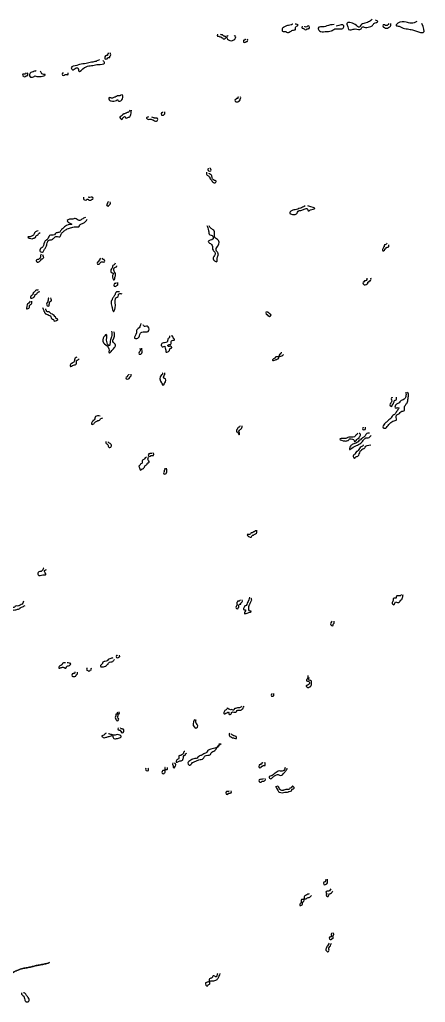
# Model space of a CAD drawing. Header units: metres. Extents: x 0 to 100, y 0 to 141.
# Drawn here: x 77.2 to 100.1, y 85.2 to 140.6 of the extents above; entities that cross this region are included whole.
import ezdxf

# ---------------------------------------------------------------- set-up
doc = ezdxf.new("R2010")
doc.units = ezdxf.units.M

msp = doc.modelspace()

# ---------------------------------------------------------------- linework, layer by layer
for points in [[(92.625, 140.3), (92.575, 140.275), (92.525, 140.25), (92.375, 140.225), (92.275, 140.2), (92.125, 140.125), (92.075, 140.1), (92.025, 139.95), (92.05, 139.9), (92.225, 139.875), (92.325, 139.825), (92.425, 139.85), (92.625, 139.95), (92.725, 139.975), (92.775, 140), (92.8, 140.15), (92.925, 140.25), (92.875, 140.275), (92.75, 140.3)], [(93.15, 140.175), (93.15, 140.075), (93.2, 140.075), (93.25, 140.025), (93.275, 140.025), (93.3, 140), (93.4, 140), (93.425, 140.025), (93.475, 140.025), (93.5, 140.05), (93.55, 140.05), (93.55, 140.175), (93.45, 140.175), (93.425, 140.15), (93.325, 140.15), (93.3, 140.175)], [(94.95, 140.275), (94.55, 140.2), (94.4, 140.15), (94.05, 140.075), (94.125, 139.925), (94.45, 139.875), (94.8, 139.925), (94.9, 139.975), (95, 140.025), (95.3, 140.025), (95.475, 140.075), (95.5, 140.2), (95.075, 140.175)], [(97.1, 140.55), (96.9, 140.425), (96.625, 140.325), (96.5, 140.275), (96.375, 140.125), (96.15, 140.275), (95.675, 140.325), (95.725, 140.15), (95.775, 140), (95.925, 139.975), (96.15, 140.025), (96.475, 140.025), (96.575, 140.15), (96.65, 140.125), (96.95, 140.15), (97.1, 140.2), (97.2, 140.325), (97.425, 140.45), (97.3, 140.525)], [(98.05, 140.325), (97.95, 140.225), (97.85, 140.225), (97.825, 140.25), (97.725, 140.25), (97.725, 140.15), (97.75, 140.125), (97.775, 140.125), (97.8, 140.1), (98.025, 140.1), (98.15, 140.225), (98.15, 140.325)], [(99.625, 140.45), (99.475, 140.375), (99.3, 140.35), (99.025, 140.4), (98.55, 140.35), (98.45, 140.225), (98.625, 140.175), (98.775, 140.1), (99.1, 140.025), (99.375, 139.975), (99.6, 139.9), (99.825, 139.825), (99.975, 139.825), (99.9, 140.325)], [(88.375, 139.725), (88.375, 139.625), (88.45, 139.625), (88.5, 139.575), (88.575, 139.575), (88.625, 139.525), (88.65, 139.525), (88.7, 139.475), (88.8, 139.475), (88.825, 139.5), (88.825, 139.6), (88.775, 139.6), (88.75, 139.625), (88.725, 139.625), (88.65, 139.7), (88.575, 139.7), (88.55, 139.725)], [(88.975, 139.65), (88.95, 139.625), (88.9, 139.625), (88.9, 139.525), (89.4, 139.525), (89.4, 139.625), (89.35, 139.625), (89.325, 139.65)], [(89.975, 139.45), (89.95, 139.425), (89.925, 139.425), (89.9, 139.4), (89.875, 139.4), (89.85, 139.375), (89.85, 139.275), (89.95, 139.275), (89.975, 139.3), (90, 139.3), (90.025, 139.325), (90.05, 139.325), (90.075, 139.35), (90.075, 139.45)], [(82.2, 138.675), (82.2, 138.625), (82.175, 138.6), (82.175, 138.55), (82.15, 138.525), (82.1, 138.525), (82.025, 138.45), (82.025, 138.35), (82.15, 138.35), (82.225, 138.425), (82.3, 138.425), (82.3, 138.475), (82.325, 138.5), (82.325, 138.675)], [(81.725, 138.3), (81.525, 138.2), (81.275, 138.15), (80.975, 138.075), (80.6, 138.025), (80.45, 137.975), (80.125, 137.825), (80.2, 137.725), (80.4, 137.825), (80.5, 137.825), (80.55, 137.65), (80.875, 137.85), (81.05, 137.925), (81.35, 137.975), (81.65, 138.025), (82, 138.1), (81.925, 138.25)], [(77.575, 137.55), (77.5, 137.475), (77.4, 137.475), (77.4, 137.375), (77.425, 137.375), (77.45, 137.35), (77.55, 137.35), (77.575, 137.375), (77.6, 137.375), (77.625, 137.4), (77.65, 137.4), (77.65, 137.55)], [(78.15, 137.675), (78.1, 137.65), (78, 137.625), (77.95, 137.6), (77.85, 137.575), (77.8, 137.325), (77.875, 137.3), (78, 137.325), (78.075, 137.375), (78.175, 137.35), (78.65, 137.45), (78.475, 137.5), (78.4, 137.65)], [(79.675, 137.55), (79.65, 137.525), (79.625, 137.525), (79.625, 137.425), (79.75, 137.425), (79.775, 137.45), (79.95, 137.45), (79.95, 137.55)], [(82.925, 136.325), (82.9, 136.275), (82.725, 136.25), (82.675, 136.225), (82.625, 136.2), (82.575, 136.175), (82.4, 136.125), (82.25, 136.15), (82.3, 136), (82.375, 135.975), (82.675, 136), (82.75, 136.025), (82.775, 135.975), (82.975, 136.025), (83.025, 136.325)], [(89.55, 136.2), (89.525, 136.175), (89.525, 136.125), (89.5, 136.1), (89.45, 136.1), (89.4, 136.05), (89.375, 136.05), (89.375, 135.95), (89.575, 135.95), (89.65, 136.025), (89.65, 136.075), (89.675, 136.1), (89.675, 136.2)], [(83.425, 135.45), (83.375, 135.35), (83.325, 135.325), (83.25, 135.3), (83.2, 135.275), (83.125, 135.25), (83.075, 135.225), (83.025, 135.2), (83, 135.15), (82.875, 135.075), (82.975, 134.925), (83.075, 135.05), (83.175, 135.075), (83.2, 135), (83.275, 135.025), (83.425, 135.075), (83.475, 135.15), (83.5, 135.275), (83.525, 135.45)], [(85.275, 135.35), (85.275, 135.325), (85.25, 135.3), (85.225, 135.3), (85.225, 135.175), (85.325, 135.175), (85.4, 135.25), (85.4, 135.35)], [(84.475, 135.075), (84.425, 135.05), (84.375, 135.025), (84.5, 134.925), (84.6, 134.95), (84.675, 134.925), (84.725, 134.9), (84.775, 134.875), (84.975, 134.85), (85, 134.975), (84.825, 135), (84.775, 135.025), (84.675, 135.05)], [(87.75, 131.95), (87.8, 131.775), (87.85, 131.75), (87.95, 131.625), (87.975, 131.55), (88.025, 131.525), (88.075, 131.425), (88.15, 131.375), (88.2, 131.35), (88.3, 131.45), (88.25, 131.475), (88.1, 131.575), (88.075, 131.675), (88.05, 131.75), (88.025, 131.8), (87.925, 131.85), (87.9, 131.9)], [(87.85, 132.175), (87.85, 132.05), (87.875, 132.025), (88, 132.025), (88, 132.125), (87.95, 132.175)], [(80.825, 130.55), (80.825, 130.45), (80.875, 130.4), (81, 130.4), (81.025, 130.425), (81.075, 130.425), (81.1, 130.4), (81.275, 130.4), (81.3, 130.425), (81.35, 130.425), (81.35, 130.525), (81.125, 130.525), (81.1, 130.55)], [(82.225, 130.275), (82.175, 130.225), (82.175, 130.2), (82.15, 130.175), (82.15, 130.05), (82.25, 130.05), (82.25, 130.075), (82.325, 130.15), (82.325, 130.275)], [(93.325, 130.05), (93.125, 129.95), (92.975, 129.9), (92.825, 129.85), (92.55, 129.775), (92.45, 129.65), (92.6, 129.575), (92.875, 129.65), (92.925, 129.75), (93.075, 129.8), (93.275, 129.875), (93.45, 129.875), (93.5, 129.775), (93.625, 129.825), (93.875, 129.9), (93.475, 130.05)], [(80.925, 129.4), (80.725, 129.3), (80.575, 129.225), (80.35, 129.35), (80.175, 129.3), (80.025, 129.3), (79.9, 129.225), (79.975, 129.125), (80.15, 129.025), (79.85, 128.95), (79.675, 128.8), (79.575, 128.725), (79.475, 128.575), (79.275, 128.525), (79.175, 128.425), (78.9, 128.375), (78.8, 128.2), (78.65, 128.075), (78.525, 127.75), (78.425, 127.675), (78.35, 127.525), (78.5, 127.45), (78.6, 127.575), (78.7, 127.725), (78.75, 127.9), (78.8, 128.05), (78.875, 128.125), (79.05, 128.15), (79.175, 128.275), (79.35, 128.325), (79.475, 128.3), (79.55, 128.45), (79.65, 128.575), (79.8, 128.7), (79.9, 128.75), (80.15, 128.825), (80.425, 128.875), (80.55, 128.875), (80.625, 129), (80.8, 129.075), (81.025, 129.3)], [(78.25, 128.65), (78.025, 128.475), (78, 128.4), (77.95, 128.375), (77.9, 128.35), (77.85, 128.325), (77.675, 128.3), (77.925, 128.2), (78, 128.225), (78.05, 128.25), (78.1, 128.275), (78.15, 128.375), (78.2, 128.4), (78.25, 128.425), (78.275, 128.475), (78.375, 128.55)], [(87.775, 128.95), (87.875, 128.65), (87.95, 128.425), (88.075, 128.375), (88.125, 128.2), (87.85, 128.05), (87.975, 127.925), (88.075, 127.825), (88.125, 127.55), (88.25, 127.4), (88.2, 127.25), (88.125, 127.075), (88.325, 126.9), (88.375, 127.175), (88.425, 127.35), (88.3, 127.55), (88.475, 128), (88.325, 128.2), (88.225, 128.275), (88.175, 128.675), (88.1, 128.725), (87.95, 128.85), (87.9, 128.925)], [(97.925, 127.95), (97.875, 127.875), (97.8, 127.85), (97.775, 127.75), (97.75, 127.725), (97.725, 127.675), (97.7, 127.525), (97.8, 127.55), (97.825, 127.625), (97.875, 127.65), (97.9, 127.7), (98, 127.725), (98.05, 127.85)], [(78.425, 127.325), (78.4, 127.25), (78.375, 127.125), (78.225, 127.025), (78.15, 127), (78.25, 126.875), (78.325, 126.925), (78.375, 126.95), (78.45, 127.05), (78.5, 127.075), (78.55, 127.1), (78.525, 127.3)], [(81.775, 127.1), (81.75, 127.075), (81.75, 127.05), (81.725, 127.025), (81.725, 127), (81.7, 126.975), (81.675, 126.975), (81.675, 126.95), (81.6, 126.875), (81.6, 126.775), (81.7, 126.775), (81.825, 126.9), (82, 126.9), (82, 127), (81.975, 127.025), (81.95, 127.025), (81.875, 127.1)], [(82.6, 126.825), (82.55, 126.725), (82.475, 126.7), (82.45, 126.6), (82.35, 126.4), (82.425, 126.275), (82.5, 126.25), (82.45, 126.125), (82.55, 125.875), (82.6, 126.075), (82.625, 126.15), (82.6, 126.275), (82.575, 126.3), (82.55, 126.375), (82.525, 126.475), (82.55, 126.55), (82.625, 126.6), (82.675, 126.625), (82.7, 126.675)], [(96.8, 125.975), (96.8, 125.9), (96.725, 125.825), (96.675, 125.825), (96.65, 125.8), (96.65, 125.775), (96.625, 125.75), (96.6, 125.75), (96.6, 125.65), (96.825, 125.65), (96.85, 125.675), (96.85, 125.725), (96.9, 125.775), (96.925, 125.775), (96.925, 125.8), (96.95, 125.825), (97, 125.825), (97, 125.85), (97.025, 125.875), (97.025, 125.975)], [(78.25, 125.325), (78.2, 125.3), (78.1, 125.275), (78.075, 125.225), (78, 125.175), (77.975, 125.125), (77.95, 125.05), (77.875, 125), (77.85, 124.85), (77.95, 124.875), (78.025, 124.9), (78.05, 124.95), (78.1, 125.05), (78.175, 125.1), (78.225, 125.175), (78.35, 125.225)], [(82.85, 125.2), (82.65, 125.175), (82.625, 125.125), (82.6, 125.075), (82.55, 124.975), (82.5, 124.9), (82.45, 124.825), (82.425, 124.75), (82.4, 124.725), (82.375, 124.6), (82.425, 124.325), (82.475, 124.15), (82.5, 124.1), (82.6, 124.3), (82.625, 124.825), (82.65, 124.875), (82.775, 124.95), (82.8, 125.075), (82.975, 125.1)], [(82.65, 125.725), (82.65, 125.7), (82.625, 125.675), (82.575, 125.675), (82.55, 125.65), (82.55, 125.525), (82.65, 125.525), (82.7, 125.575), (82.725, 125.575), (82.75, 125.6), (82.75, 125.725)], [(77.8, 124.675), (77.725, 124.575), (77.7, 124.55), (77.65, 124.525), (77.625, 124.4), (77.6, 124.25), (77.7, 124.275), (77.75, 124.3), (77.8, 124.475), (77.85, 124.5), (77.9, 124.675)], [(78.85, 124.875), (78.85, 124.85), (78.825, 124.825), (78.825, 124.725), (78.8, 124.7), (78.8, 124.625), (78.775, 124.6), (78.775, 124.425), (78.875, 124.425), (78.875, 124.5), (78.9, 124.525), (78.9, 124.6), (78.925, 124.625), (78.925, 124.65), (78.95, 124.675), (78.975, 124.675), (78.975, 124.875)], [(78.5, 124.325), (78.575, 124.15), (78.6, 124.1), (78.625, 124.05), (78.65, 124), (78.675, 123.975), (78.725, 123.95), (78.8, 123.925), (78.85, 123.9), (78.95, 123.85), (79.05, 123.675), (79.125, 123.65), (79.15, 123.575), (79.375, 123.675), (79.275, 123.7), (79.25, 123.75), (79.2, 123.825), (79, 123.975), (78.95, 124), (78.925, 124.05), (78.825, 124.075), (78.75, 124.1), (78.725, 124.15), (78.7, 124.2), (78.675, 124.25)], [(91.125, 124.1), (91.125, 123.95), (91.15, 123.925), (91.175, 123.925), (91.2, 123.9), (91.2, 123.875), (91.225, 123.875), (91.25, 123.85), (91.375, 123.85), (91.375, 123.95), (91.35, 123.95), (91.275, 124.025), (91.25, 124.025), (91.225, 124.05), (91.225, 124.1)], [(82.4, 123), (82.4, 122.675), (82.325, 122.425), (82.275, 122.175), (82.15, 122.325), (82.1, 122.8), (81.925, 122.6), (82, 122.275), (82.25, 122), (82.275, 121.75), (82.375, 121.85), (82.55, 122.05), (82.625, 122.2), (82.475, 122.4), (82.525, 122.6), (82.575, 122.8), (82.525, 122.95)], [(84.05, 123.425), (83.95, 123.175), (83.8, 123.025), (83.8, 122.9), (83.7, 122.6), (83.825, 122.575), (83.975, 122.725), (84.025, 122.875), (84.25, 122.95), (84.5, 123.025), (84.425, 123.275), (84.3, 123.25), (84.175, 123.35)], [(85.675, 122.725), (85.65, 122.6), (85.6, 122.575), (85.55, 122.4), (85.325, 122.325), (85.2, 122.225), (85.3, 122.1), (85.4, 122.15), (85.425, 122.025), (85.45, 121.975), (85.475, 121.8), (85.575, 121.825), (85.65, 121.875), (85.675, 121.925), (85.7, 122.025), (85.8, 122.05), (85.7, 122.15), (85.6, 122.125), (85.575, 122.2), (85.75, 122.25), (85.775, 122.45), (85.95, 122.5), (85.875, 122.625), (85.85, 122.7), (85.775, 122.725)], [(84, 122.025), (84, 121.85), (83.95, 121.8), (83.95, 121.7), (84.05, 121.7), (84.1, 121.75), (84.1, 122.025)], [(80.45, 121.525), (80.35, 121.475), (80.325, 121.425), (80.275, 121.25), (80.2, 121.2), (80.15, 121.175), (80.1, 121.15), (80.075, 121), (80.25, 121.075), (80.35, 121.1), (80.4, 121.125), (80.425, 121.25), (80.45, 121.35), (80.5, 121.375), (80.575, 121.425)], [(92, 121.775), (91.95, 121.75), (91.925, 121.7), (91.875, 121.675), (91.85, 121.575), (91.7, 121.55), (91.65, 121.525), (91.625, 121.475), (91.575, 121.45), (91.475, 121.35), (91.65, 121.375), (91.725, 121.4), (91.775, 121.425), (91.825, 121.45), (91.85, 121.55), (92, 121.6), (92.1, 121.675)], [(83.375, 120.575), (83.375, 120.55), (83.3, 120.475), (83.3, 120.45), (83.25, 120.4), (83.225, 120.4), (83.225, 120.3), (83.35, 120.3), (83.425, 120.375), (83.425, 120.4), (83.5, 120.475), (83.5, 120.575)], [(85.3, 120.65), (85.275, 120.625), (85.275, 120.575), (85.225, 120.525), (85.225, 120.075), (85.25, 120.05), (85.25, 119.975), (85.35, 119.975), (85.375, 120), (85.375, 120.05), (85.4, 120.075), (85.4, 120.325), (85.375, 120.325), (85.35, 120.35), (85.35, 120.45), (85.375, 120.475), (85.375, 120.525), (85.4, 120.55), (85.4, 120.65)], [(99, 119.55), (99, 119.3), (98.9, 119.15), (98.7, 119.05), (98.625, 118.95), (98.475, 118.875), (98.4, 118.675), (98.6, 118.675), (98.525, 118.525), (98.45, 118.4), (98.325, 118.275), (98.225, 118.2), (98.15, 118.075), (98.05, 118), (97.95, 117.9), (97.8, 117.775), (97.725, 117.55), (97.875, 117.525), (97.95, 117.625), (98.05, 117.725), (98.275, 117.925), (98.475, 118), (98.45, 118.125), (98.5, 118.275), (98.65, 118.35), (98.725, 118.45), (98.925, 118.525), (98.925, 118.725), (98.975, 118.825), (99.075, 118.95), (99.125, 119.2), (99.15, 119.45), (99.1, 119.55)], [(98.225, 119.275), (98.225, 119.25), (98.2, 119.225), (98.2, 119), (98.15, 118.95), (98.15, 118.925), (98.125, 118.9), (98.125, 118.775), (98.225, 118.775), (98.225, 118.8), (98.25, 118.825), (98.25, 118.85), (98.3, 118.9), (98.3, 118.95), (98.35, 119), (98.35, 119.05), (98.4, 119.1), (98.425, 119.1), (98.475, 119.15), (98.475, 119.275)], [(81.75, 118.2), (81.5, 118.175), (81.425, 118), (81.4, 117.975), (81.35, 117.95), (81.325, 117.9), (81.3, 117.875), (81.275, 117.75), (81.425, 117.8), (81.45, 117.85), (81.5, 117.875), (81.625, 117.95), (81.725, 117.975), (81.775, 118.05), (81.8, 118.075), (81.9, 118.1)], [(89.65, 117.65), (89.625, 117.6), (89.575, 117.575), (89.525, 117.55), (89.5, 117.475), (89.475, 117.45), (89.45, 117.325), (89.5, 117.3), (89.6, 117.15), (89.625, 117.2), (89.6, 117.3), (89.575, 117.375), (89.625, 117.4), (89.65, 117.45), (89.7, 117.475), (89.775, 117.65)], [(96.6, 117.575), (96.575, 117.55), (96.575, 117.45), (96.7, 117.45), (96.725, 117.475), (96.725, 117.575)], [(96.275, 117.25), (96.225, 117.15), (96.175, 117.125), (96.15, 117.075), (95.85, 117.025), (95.725, 117), (95.7, 116.975), (95.5, 116.95), (95.275, 116.9), (95.55, 116.8), (95.725, 116.825), (95.775, 116.85), (95.8, 116.9), (95.85, 116.925), (96, 116.9), (96.075, 116.875), (96.1, 116.775), (96.2, 116.825), (96.275, 116.925), (96.35, 116.95), (96.375, 117.025), (96.4, 117.05), (96.425, 117.2), (96.375, 117.225)], [(96.95, 117.25), (96.775, 117.2), (96.675, 117.05), (96.525, 116.95), (96.45, 116.875), (96.35, 116.8), (96.275, 116.725), (96.175, 116.675), (95.975, 116.6), (95.85, 116.45), (95.825, 116.325), (96.025, 116.45), (96.175, 116.525), (96.375, 116.625), (96.525, 116.725), (96.6, 116.825), (96.7, 116.95), (96.925, 117), (97.05, 117.125)], [(82.075, 116.775), (82.1, 116.65), (82.15, 116.625), (82.175, 116.6), (82.2, 116.55), (82.225, 116.475), (82.3, 116.425), (82.4, 116.525), (82.325, 116.65), (82.25, 116.7), (82.225, 116.75)], [(96.6, 116.575), (96.575, 116.525), (96.55, 116.5), (96.425, 116.425), (96.275, 116.225), (96.225, 116.2), (96.15, 116.1), (96.1, 116.025), (96.05, 116), (96.025, 115.925), (96.125, 115.825), (96.15, 115.875), (96.225, 115.925), (96.3, 115.95), (96.375, 116.075), (96.425, 116.2), (96.45, 116.25), (96.5, 116.275), (96.525, 116.325), (96.625, 116.375), (96.675, 116.4), (96.7, 116.45), (97.025, 116.575)], [(84.375, 115.9), (84.3, 115.85), (84.225, 115.75), (84.15, 115.725), (84.1, 115.525), (84.025, 115.5), (84, 115.425), (83.95, 115.4), (84, 115.225), (84.025, 115.15), (84.125, 115.225), (84.2, 115.25), (84.25, 115.325), (84.3, 115.425), (84.375, 115.45), (84.4, 115.5), (84.425, 115.55), (84.475, 115.575), (84.525, 115.6), (84.475, 115.7), (84.45, 115.775), (84.475, 115.9)], [(84.675, 116.125), (84.65, 116.1), (84.575, 116.1), (84.55, 116.075), (84.5, 116.075), (84.5, 115.95), (84.6, 115.95), (84.625, 115.975), (84.75, 115.975), (84.775, 116), (84.775, 116.125)], [(85.4, 115.275), (85.4, 115.175), (85.375, 115.15), (85.375, 115.075), (85.35, 115.05), (85.35, 114.95), (85.45, 114.95), (85.5, 115), (85.5, 115.275)], [(90.5, 111.775), (90.475, 111.7), (90.4, 111.675), (90.375, 111.65), (90.325, 111.625), (90.25, 111.6), (90.225, 111.55), (90.05, 111.525), (90.125, 111.425), (90.3, 111.4), (90.325, 111.475), (90.4, 111.5), (90.45, 111.525), (90.575, 111.6), (90.6, 111.775)], [(78.575, 109.65), (78.55, 109.6), (78.475, 109.475), (78.425, 109.45), (78.3, 109.425), (78.25, 109.25), (78.375, 109.225), (78.525, 109.25), (78.7, 109.275), (78.65, 109.375), (78.625, 109.5), (78.725, 109.55)], [(98.75, 108.15), (98.725, 108.1), (98.65, 108.075), (98.475, 108.05), (98.45, 107.95), (98.3, 107.925), (98.275, 107.775), (98.25, 107.725), (98.225, 107.675), (98.35, 107.575), (98.375, 107.65), (98.425, 107.725), (98.525, 107.7), (98.65, 107.725), (98.7, 107.825), (98.775, 107.875), (98.8, 107.925), (98.825, 108.025), (98.85, 108.15)], [(77.425, 107.775), (77.4, 107.65), (77.3, 107.575), (77.2, 107.525), (77.15, 107.5), (76.95, 107.475), (76.925, 107.425), (76.75, 107.4), (76.8, 107.3), (76.95, 107.275), (77.05, 107.3), (77.15, 107.325), (77.225, 107.35), (77.25, 107.4), (77.325, 107.425), (77.425, 107.475), (77.525, 107.525)], [(89.675, 107.85), (89.6, 107.775), (89.525, 107.775), (89.5, 107.75), (89.5, 107.725), (89.475, 107.7), (89.475, 107.525), (89.45, 107.5), (89.45, 107.35), (89.55, 107.35), (89.55, 107.4), (89.575, 107.425), (89.575, 107.55), (89.625, 107.6), (89.7, 107.6), (89.7, 107.65), (89.775, 107.725), (89.775, 107.85)], [(90.175, 108), (90.15, 107.85), (90.125, 107.8), (90.075, 107.7), (90.05, 107.65), (90, 107.525), (89.925, 107.5), (89.875, 107.425), (89.85, 107.3), (89.95, 107.275), (89.925, 107.175), (89.9, 107.075), (90.05, 107.1), (90.275, 107.2), (90.175, 107.225), (90.15, 107.35), (90.175, 107.575), (90.225, 107.65), (90.25, 107.725), (90.3, 107.8), (90.275, 107.95)], [(94.85, 106.65), (94.8, 106.6), (94.8, 106.4), (94.9, 106.4), (94.9, 106.475), (94.95, 106.525), (94.95, 106.65)], [(82.725, 104.725), (82.7, 104.7), (82.675, 104.7), (82.675, 104.6), (82.8, 104.6), (82.825, 104.625), (82.85, 104.625), (82.85, 104.725)], [(79.8, 104.3), (79.625, 104.25), (79.6, 104.175), (79.475, 104.125), (79.425, 104), (79.55, 104.025), (79.625, 104.05), (79.725, 104.025), (79.825, 104), (79.875, 104.1), (79.925, 104.125), (80.025, 104.15), (80.1, 104.25), (80.025, 104.275), (79.9, 104.3)], [(82.475, 104.575), (82.4, 104.55), (82.3, 104.525), (82.2, 104.475), (82.15, 104.4), (82.025, 104.375), (81.95, 104.35), (81.9, 104.325), (81.875, 104.225), (81.825, 104.2), (81.775, 104.1), (81.95, 104.075), (82.05, 104.1), (82.1, 104.125), (82.15, 104.2), (82.2, 104.225), (82.225, 104.275), (82.35, 104.35), (82.475, 104.375), (82.5, 104.425), (82.575, 104.475)], [(80.35, 103.775), (80.325, 103.75), (80.325, 103.725), (80.3, 103.7), (80.25, 103.7), (80.225, 103.675), (80.2, 103.675), (80.175, 103.65), (80.175, 103.55), (80.375, 103.55), (80.4, 103.575), (80.4, 103.6), (80.475, 103.675), (80.475, 103.775)], [(81.025, 104), (81, 103.975), (81, 103.875), (81.05, 103.875), (81.075, 103.85), (81.175, 103.85), (81.225, 103.9), (81.25, 103.9), (81.25, 104)], [(93.475, 103.575), (93.45, 103.425), (93.4, 103.275), (93.525, 103.25), (93.55, 103.1), (93.425, 103.025), (93.375, 103), (93.5, 102.9), (93.55, 102.925), (93.6, 102.95), (93.65, 102.975), (93.675, 103.075), (93.65, 103.3), (93.55, 103.325), (93.5, 103.425), (93.575, 103.45)], [(91.45, 102.575), (91.45, 102.55), (91.425, 102.525), (91.425, 102.425), (91.525, 102.425), (91.55, 102.45), (91.55, 102.575)], [(82.725, 101.525), (82.725, 101.425), (82.7, 101.4), (82.65, 101.4), (82.65, 101.3), (82.625, 101.275), (82.625, 101.15), (82.65, 101.125), (82.65, 101.1), (82.675, 101.075), (82.675, 101.05), (82.775, 101.05), (82.775, 101.175), (82.75, 101.2), (82.75, 101.275), (82.775, 101.3), (82.775, 101.4), (82.8, 101.425), (82.825, 101.425), (82.825, 101.525)], [(89.725, 101.85), (89.7, 101.8), (89.5, 101.75), (89.4, 101.725), (89.325, 101.7), (89.3, 101.625), (89.2, 101.65), (89.025, 101.675), (88.925, 101.75), (88.9, 101.675), (88.825, 101.625), (88.775, 101.575), (88.75, 101.425), (88.85, 101.45), (88.9, 101.475), (89, 101.525), (89.025, 101.4), (89.15, 101.425), (89.175, 101.5), (89.45, 101.55), (89.475, 101.6), (89.575, 101.625), (89.775, 101.675), (89.825, 101.75), (89.875, 101.85)], [(87.075, 101.1), (87.075, 100.675), (87.1, 100.65), (87.1, 100.625), (87.2, 100.625), (87.2, 100.875), (87.175, 100.9), (87.175, 101.1)], [(82.1, 100.325), (82.025, 100.3), (82, 100.25), (81.9, 100.2), (81.85, 100.175), (81.975, 100.075), (82.1, 100.1), (82.175, 100.125), (82.375, 100.175), (82.45, 100.2), (82.475, 100.125), (82.5, 100.05), (82.675, 100.025), (82.8, 100.05), (82.95, 100.15), (82.725, 100.25), (82.6, 100.225), (82.4, 100.25), (82.225, 100.3)], [(82.775, 100.625), (82.775, 100.525), (82.8, 100.525), (82.825, 100.5), (82.875, 100.5), (82.9, 100.475), (82.9, 100.45), (82.925, 100.45), (82.95, 100.425), (82.95, 100.375), (83.05, 100.375), (83.05, 100.55), (83.025, 100.55), (83, 100.575), (82.95, 100.575), (82.9, 100.625)], [(89.05, 100.325), (89.075, 100.15), (89.125, 100.125), (89.225, 100.075), (89.325, 100.05), (89.45, 100.025), (89.425, 100.15), (89.325, 100.175), (89.275, 100.2), (89.225, 100.225), (89.15, 100.275)], [(88.475, 99.75), (88.4, 99.55), (88.15, 99.475), (88, 99.425), (87.825, 99.35), (87.775, 99.25), (87.6, 99.175), (87.5, 99.1), (87.325, 99.025), (87.225, 98.925), (86.975, 98.875), (86.875, 98.8), (86.7, 98.65), (86.775, 98.525), (86.975, 98.675), (87.15, 98.75), (87.325, 98.825), (87.575, 98.9), (87.675, 99.05), (87.975, 99.125), (88.025, 99.225), (88.225, 99.35), (88.35, 99.525), (88.575, 99.75)], [(86.525, 99.3), (86.475, 99.275), (86.45, 99.2), (86.425, 99.15), (86.3, 99.075), (86.2, 99.05), (86.175, 98.875), (86.125, 98.85), (86.075, 98.825), (86.05, 98.7), (86.175, 98.725), (86.25, 98.775), (86.4, 98.8), (86.425, 98.85), (86.45, 98.95), (86.5, 99.075), (86.55, 99.1), (86.575, 99.175), (86.65, 99.2)], [(85.85, 98.65), (85.85, 98.525), (85.875, 98.5), (85.875, 98.4), (85.975, 98.4), (85.975, 98.45), (86, 98.475), (86, 98.6), (85.975, 98.625), (85.975, 98.65)], [(90.925, 98.675), (90.9, 98.65), (90.875, 98.65), (90.875, 98.6), (90.85, 98.575), (90.8, 98.575), (90.775, 98.55), (90.75, 98.55), (90.725, 98.525), (90.725, 98.4), (90.825, 98.4), (90.85, 98.425), (90.85, 98.45), (90.875, 98.475), (90.925, 98.475), (90.95, 98.5), (91.05, 98.5), (91.05, 98.675)], [(84.325, 98.35), (84.325, 98.25), (84.35, 98.225), (84.475, 98.225), (84.475, 98.325), (84.45, 98.35)], [(85.425, 98.4), (85.4, 98.375), (85.4, 98.25), (85.375, 98.225), (85.3, 98.225), (85.275, 98.2), (85.275, 98.05), (85.375, 98.05), (85.375, 98.075), (85.425, 98.125), (85.425, 98.25), (85.45, 98.275), (85.525, 98.275), (85.55, 98.3), (85.55, 98.4)], [(92.2, 98.4), (92.075, 98.2), (91.875, 98.2), (91.625, 98.075), (91.4, 97.925), (91.3, 97.875), (91.375, 97.75), (91.475, 97.825), (91.625, 97.95), (91.8, 98), (91.95, 97.95), (92.125, 98.075), (92.225, 98.2), (92.325, 98.35)], [(90.95, 97.775), (90.9, 97.725), (90.775, 97.725), (90.75, 97.7), (90.725, 97.7), (90.725, 97.6), (90.875, 97.6), (90.9, 97.625), (91, 97.625), (91.05, 97.675), (91.075, 97.675), (91.075, 97.775)], [(89.025, 97.075), (89, 97.05), (88.9, 97.05), (88.875, 97.025), (88.875, 96.9), (88.975, 96.9), (88.975, 96.925), (89, 96.95), (89.1, 96.95), (89.125, 96.975), (89.15, 96.975), (89.15, 97.075)], [(91.65, 97.35), (91.775, 97.125), (91.8, 97.075), (91.825, 97.025), (91.875, 97), (92.025, 96.975), (92.175, 97), (92.375, 97.025), (92.425, 97.05), (92.55, 97.075), (92.575, 97.15), (92.7, 97.225), (92.6, 97.35), (92.525, 97.25), (92.45, 97.225), (92.425, 97.175), (92.35, 97.15), (92.125, 97.125), (92.075, 97.1), (91.95, 97.125), (91.9, 97.15), (91.875, 97.2), (91.825, 97.3), (91.75, 97.35)], [(94.475, 92.1), (94.475, 92), (94.4, 91.925), (94.375, 91.925), (94.375, 91.8), (94.475, 91.8), (94.575, 91.9), (94.575, 92.1)], [(94.775, 91.55), (94.7, 91.45), (94.65, 91.425), (94.5, 91.4), (94.525, 91.3), (94.55, 91.25), (94.5, 91.225), (94.625, 91.125), (94.65, 91.225), (94.75, 91.3), (94.85, 91.375), (94.875, 91.425)], [(93.55, 91.275), (93.475, 91.25), (93.375, 91.2), (93.325, 91.175), (93.275, 91.1), (93.25, 90.975), (93.125, 90.95), (93.1, 90.85), (93.075, 90.775), (93.025, 90.625), (93.15, 90.65), (93.175, 90.8), (93.25, 90.85), (93.275, 90.975), (93.375, 91), (93.45, 91.05), (93.55, 91.075), (93.675, 91.175)], [(94.825, 89.075), (94.825, 89.05), (94.8, 89.025), (94.8, 88.875), (94.775, 88.85), (94.75, 88.85), (94.725, 88.825), (94.7, 88.825), (94.7, 88.725), (94.825, 88.725), (94.85, 88.75), (94.875, 88.75), (94.9, 88.775), (94.9, 88.925), (94.925, 88.95), (94.925, 89.075)], [(94.675, 88.5), (94.65, 88.45), (94.575, 88.35), (94.55, 88.3), (94.525, 88.25), (94.5, 88.075), (94.55, 88.05), (94.575, 88), (94.675, 88.1), (94.65, 88.2), (94.675, 88.25), (94.75, 88.35), (94.8, 88.5)], [(78.9, 87.4), (78.75, 87.35), (78.525, 87.3), (78.25, 87.25), (78.025, 87.2), (77.825, 87.15), (77.575, 87.1), (77.325, 87.05), (77.175, 87), (77.05, 86.95), (76.925, 86.9), (76.825, 86.85), (76.75, 86.875), (76.65, 86.925), (76.55, 86.975), (76.4, 87.025), (76.05, 87.025), (75.55, 87.025), (75.425, 86.9), (75.35, 86.825), (75.175, 86.75), (74.775, 86.75), (74.425, 86.7), (74.325, 86.625), (74.425, 86.525), (74.6, 86.4), (74.75, 86.325), (74.9, 86.25), (75.25, 86.2), (75.4, 86.2), (75.425, 86.275), (75.475, 86.175), (75.675, 86.25), (75.775, 86.3), (75.9, 86.375), (76, 86.425), (76.125, 86.5), (76.3, 86.575), (76.4, 86.625), (76.65, 86.675), (76.75, 86.725), (76.85, 86.85), (76.95, 86.9), (77.075, 86.95), (77.175, 87), (77.325, 87.05), (77.575, 87.1), (77.825, 87.15), (78.025, 87.2), (78.25, 87.25), (78.525, 87.3), (78.75, 87.35), (78.9, 87.4)], [(88.375, 86.775), (88.35, 86.725), (88.3, 86.6), (88.225, 86.625), (88.125, 86.65), (88.1, 86.6), (88.075, 86.55), (87.925, 86.475), (87.9, 86.325), (87.825, 86.3), (87.75, 86.275), (87.7, 86.25), (87.8, 86.075), (87.85, 86.15), (87.925, 86.175), (87.95, 86.35), (88.05, 86.375), (88.275, 86.4), (88.35, 86.45), (88.45, 86.6), (88.475, 86.65), (88.525, 86.775)], [(77.325, 85.7), (77.35, 85.575), (77.4, 85.55), (77.5, 85.3), (77.525, 85.25), (77.55, 85.2), (77.725, 85.225), (77.7, 85.425), (77.6, 85.55), (77.5, 85.675), (77.425, 85.7)]]:
    msp.add_spline(points, degree=3)

doc.saveas('drawing.dxf')
